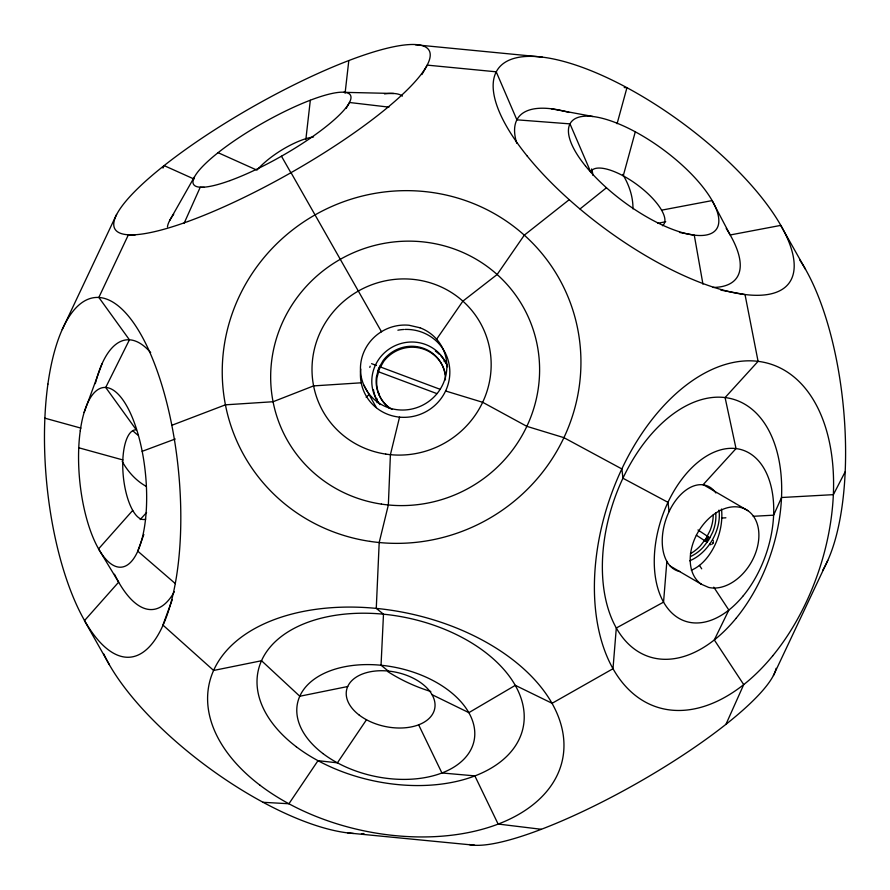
<?xml version="1.0" encoding="UTF-8"?>
<svg xmlns="http://www.w3.org/2000/svg" width="890" height="890" viewBox="0 0 890 890"><rect width="100%" height="100%" fill="white"/><g stroke="black" fill="none" stroke-linecap="round" stroke-linejoin="round"><path stroke-width="1.33" d="M666.855 561.423L663.551 602.13L616.303 628.017L612.988 668.724L552.1 703.289L515.321 685.345L468.874 712.645L432.095 694.701M305.837 139.585L310.321 100.292M345.086 93.239L348.791 60.72M378.295 370.574L378.35 371.742M399.554 417.132L390.41 454.679L388.351 504.964L379.196 542.511L376.27 608.382L383.49 614.189L381.042 665.242L388.262 671.038M369.795 367.403L370.151 366.179M445.423 374.49A34.899 33.809 -29.1 0 0 419.446 347.968A34.899 33.809 -29.1 0 0 383.69 361.44L379.218 369.283L376.926 377.95A34.899 33.809 -29.1 0 0 389.353 408.221M617.082 123.732L626.949 87.698L624.224 87.554M623.245 175.853L635.293 131.809M378.45 369.995L379.429 367.603M84.15 412.459L101.972 363.91M143.835 534.512L137.727 551.121L175.386 583.651M172.315 599.515L162.926 625.069L213.622 670.459L261.549 660.736L299.797 696.247L347.723 686.524M162.97 168.077L164.083 165.585L193.987 179.023M184.03 223.457L200.228 187.245L204.277 187.345M725.917 724.415L743.717 684.61L714.314 639.932L728.843 610.062L713.769 587.155M62.222 329.578L116.568 214.446M773.432 675.555L827.778 560.422M712.923 543.2L713.235 542.6A2.614 1.858 -55.6 0 0 713.402 541.977M690.418 553.68A34.899 24.52 -59.7 0 0 700.43 545.748L705.948 538.595L710.075 530.496A34.899 24.52 -59.7 0 0 713.213 515.021M845.155 471.834L833.385 494.651L781.542 497.51L773.644 515.177L753.174 516.3M169.578 220.698L194.32 177.077M346.166 108.391L349.514 102.495L388.93 107.134M421.905 74.56L427.256 65.126L496.22 71.812L516.89 119.827L569.989 123.877L590.66 171.892A45.045 16.332 36.4 0 1 637.83 185.231A45.045 16.332 36.4 0 1 662.505 225.737M713.235 542.6L712.512 543.745A2.614 1.858 -55.6 0 1 712.011 544.191M366.491 719.743L337.41 762.83L317.997 760.672L288.927 803.748L263.051 802.302M436.501 339.379L462.878 301.143L497.132 274.521L524.299 235.16L569.2 199.694M379.685 367.192L380.241 367.125M132.721 510.415L98.534 548.93L118.648 582.16L84.461 620.664L109.292 664.607M140.164 519.582L146.583 512.54M703.022 484.805L736.03 448.593L725.083 397.574L758.08 361.362L745.03 294.601L720.867 290.118M580.046 208.928L606.446 187.757M171.815 425.298L225.437 404.828L273.063 401.735L313.591 385.893L361.218 382.8M142.166 451.33L175.23 438.993M657.743 223.323L665.731 221.699M661.57 210.173L712.1 200.595L730.189 234.971L780.708 225.393L805.539 269.336M721.801 518.036L725.895 517.802M343.607 92.326L393.658 93.483M135.158 234.949L128.394 234.793L98.835 297.427L129.428 339.802L105.71 387.462L136.304 429.837A45.045 16.498 84.4 0 0 123.41 477.274A45.045 16.498 84.4 0 0 145.715 519.126M415.43 44.778L542.221 57.082M347.779 832.918L474.57 845.222M541.209 829.28L498.111 824.04L474.848 775.88L441.907 772.965L418.634 724.805M551.366 108.78L592.962 116.512M679.515 232.423L694.278 235.16L702.944 284.144M44.845 418.166L80.934 428.123M78.743 447.77L122.842 459.941M445.601 390.988L482.669 402.291L526.836 426.343L563.904 437.657L621.876 468.952L622.956 478.242L667.99 502.338L669.069 511.628M371.575 363.654L376.437 365.467M440.149 389.319L380.508 367.014L379.986 366.068M436.901 393.614L378.55 371.798L378.028 370.852M701.309 584.207L708.64 587.422A43.543 30.583 -59.7 0 0 758.859 537.026A43.543 30.583 -59.7 0 0 711.466 516.211A43.543 30.583 -59.7 0 0 701.309 584.207L670.17 566.029M218.05 152.668L256.676 170.023M703.489 484.783L747.8 510.638M709.819 537.816L697.971 529.973M705.948 538.595L707.55 539.529A2.614 1.858 -55.6 0 0 706.883 536.214M707.027 542.232L696.325 535.179M699.44 565.384L701.709 568.821M291.041 172.705L381.532 331.848M281.474 156.228L290.93 172.816M378.895 368.716L379.218 369.283M363.81 385.092L376.348 407.609M707.55 539.529A2.614 1.858 -55.6 0 1 704.179 540.486M715.66 512.629A34.899 24.52 -59.7 0 1 712.756 532.053L708.629 540.163L703.111 547.317A34.899 24.52 -59.7 0 1 690.707 556.439M713.079 540.375A2.614 1.858 -55.6 0 1 713.324 540.82M710.91 544.647A2.614 1.858 -55.6 0 1 709.553 544.157M718.964 510.092A39.26 27.579 -59.7 0 1 689.661 560.778M257.266 169.79A43.543 13.906 -32.2 0 1 313.536 136.927M404.872 329.434A45.045 43.621 -29.1 0 1 449.806 373.845A45.045 43.621 -29.1 0 1 401.49 417.276A45.045 43.621 -29.1 0 1 360.773 369.072M397.886 330.201A45.045 43.621 -29.1 0 1 403.704 329.489M679.971 571.536A45.045 27.568 -71.4 0 1 668.702 512.418A45.045 27.568 -71.4 0 1 715.894 492.971M721.49 509.036A45.045 27.568 -71.4 0 1 691.319 570.19M174.329 591.75A135.458 49.618 84.4 0 1 114.476 574.239M95.308 383.635A135.458 49.618 84.4 0 1 150.666 352.607M363.932 833.574A180.67 65.515 36.4 0 1 361.44 833.674M353.452 833.463A180.67 65.515 36.4 0 1 103.73 653.894M146.372 486.452A135.458 82.903 -71.4 0 1 122.219 461.51M137.883 435.054A90.257 55.236 -71.4 0 1 132.966 430.816M776.102 668.323A180.67 38.07 -29.6 0 1 640.744 781.12A180.67 38.07 -29.6 0 1 469.164 844.499M726.218 228.463A135.458 49.117 36.4 0 1 713.024 287.437M516.779 143.279A135.458 49.117 36.4 0 1 569.088 112.463M167.454 226.906A135.458 28.547 -29.6 0 1 173.695 214.256M384.502 93.917A135.458 28.547 -29.6 0 1 402.369 96.109M799.854 260.158A180.67 66.171 84.4 0 1 822.694 570.356M622.744 174.407A135.458 83.204 12.1 0 1 632.957 208.894M591.639 168.933A90.257 55.436 12.1 0 1 592.951 175.363M430.793 691.486A180.67 174.996 -29.1 0 1 387.684 671.538M366.157 397.274A180.67 174.996 -29.1 0 1 369.139 394.515M445.412 379.852A34.899 33.809 -29.1 0 0 422.027 347.823A34.899 33.809 -29.1 0 0 383.167 360.495L378.684 368.338L376.392 377.004A34.899 33.809 -29.1 0 0 391.956 409.433M377.16 402.747A43.543 42.175 -29.1 0 1 376.926 398.575M443.954 361.095A43.543 42.175 -29.1 0 1 446.257 362.63M378.183 402.469A39.26 38.025 -29.1 0 1 373.411 389.709M435.377 351.072A39.26 38.025 -29.1 0 1 439.226 354.253M440.984 356.033A39.26 38.025 -29.1 0 1 446.691 364.166M379.986 404.65A39.26 38.025 -29.1 0 1 392.19 347.156A39.26 38.025 -29.1 0 1 447.603 366.825M379.418 395.138A34.899 33.809 -29.1 0 1 378.595 392.735M419.958 327.765L409.044 325.251A43.543 42.175 -29.1 0 0 362.508 381.643A43.543 42.175 -29.1 0 0 433.03 397.919A43.543 42.175 -29.1 0 0 419.958 327.765M369.917 541.376A180.67 174.996 -29.1 0 0 570.301 302.7A180.67 174.996 -29.1 0 0 264.541 256.943A180.67 174.996 -29.1 0 0 369.917 541.376M772.687 655.852A180.67 110.571 -71.4 0 0 774.934 365.623A180.67 110.571 -71.4 0 0 594.398 585.509A180.67 110.571 -71.4 0 0 772.687 655.852M259.947 785.18A180.67 110.983 12.1 0 0 557.986 773.51A180.67 110.983 12.1 0 0 339.479 607.269A180.67 110.983 12.1 0 0 259.947 785.18M381.387 504.107A135.458 131.208 -29.1 0 0 531.63 325.161A135.458 131.208 -29.1 0 0 302.377 290.852A135.458 131.208 -29.1 0 0 381.387 504.107M385.771 454.1A90.257 87.42 -29.1 0 0 485.862 334.885A90.257 87.42 -29.1 0 0 333.127 312.023A90.257 87.42 -29.1 0 0 385.771 454.1M296.27 746.743A135.458 83.204 12.1 0 0 519.738 737.988A135.458 83.204 12.1 0 0 355.911 613.355A135.458 83.204 12.1 0 0 296.27 746.743M322.936 753.552A90.257 55.436 12.1 0 0 471.811 747.722A90.257 55.436 12.1 0 0 362.664 664.685A90.257 55.436 12.1 0 0 322.936 753.552M359.26 715.115A45.045 27.668 12.1 0 0 433.564 712.211A45.045 27.668 12.1 0 0 379.096 670.771A45.045 27.668 12.1 0 0 359.26 715.115M736.03 618.372A135.458 82.903 -71.4 0 0 737.721 400.767A135.458 82.903 -71.4 0 0 602.363 565.628A135.458 82.903 -71.4 0 0 736.03 618.372M743.317 595.699A90.257 55.236 -71.4 0 0 744.441 450.718A90.257 55.236 -71.4 0 0 654.261 560.555A90.257 55.236 -71.4 0 0 743.317 595.699M47.904 384.124A180.67 66.171 84.4 0 0 126.324 657.221A180.67 66.171 84.4 0 0 163.504 390.621A180.67 66.171 84.4 0 0 47.904 384.124M187.901 221.51A180.67 38.07 -29.6 0 0 430.093 56.838A180.67 38.07 -29.6 0 0 197.747 141.02A180.67 38.07 -29.6 0 0 187.901 221.51M229.954 180.603A90.257 19.024 -29.6 0 0 350.927 98.356A90.257 19.024 -29.6 0 0 234.871 140.398A90.257 19.024 -29.6 0 0 229.954 180.603M80.267 430.771A90.257 33.052 84.4 0 0 119.438 567.186A90.257 33.052 84.4 0 0 138.017 434.009A90.257 33.052 84.4 0 0 80.267 430.771M527.269 156.128A180.67 65.515 36.4 0 0 784.457 287.793A180.67 65.515 36.4 0 0 619.14 83.593A180.67 65.515 36.4 0 0 527.269 156.128M585.498 165.996A90.257 32.719 36.4 0 0 713.969 231.767A90.257 32.719 36.4 0 0 631.388 129.762A90.257 32.719 36.4 0 0 585.498 165.996"/></g></svg>
